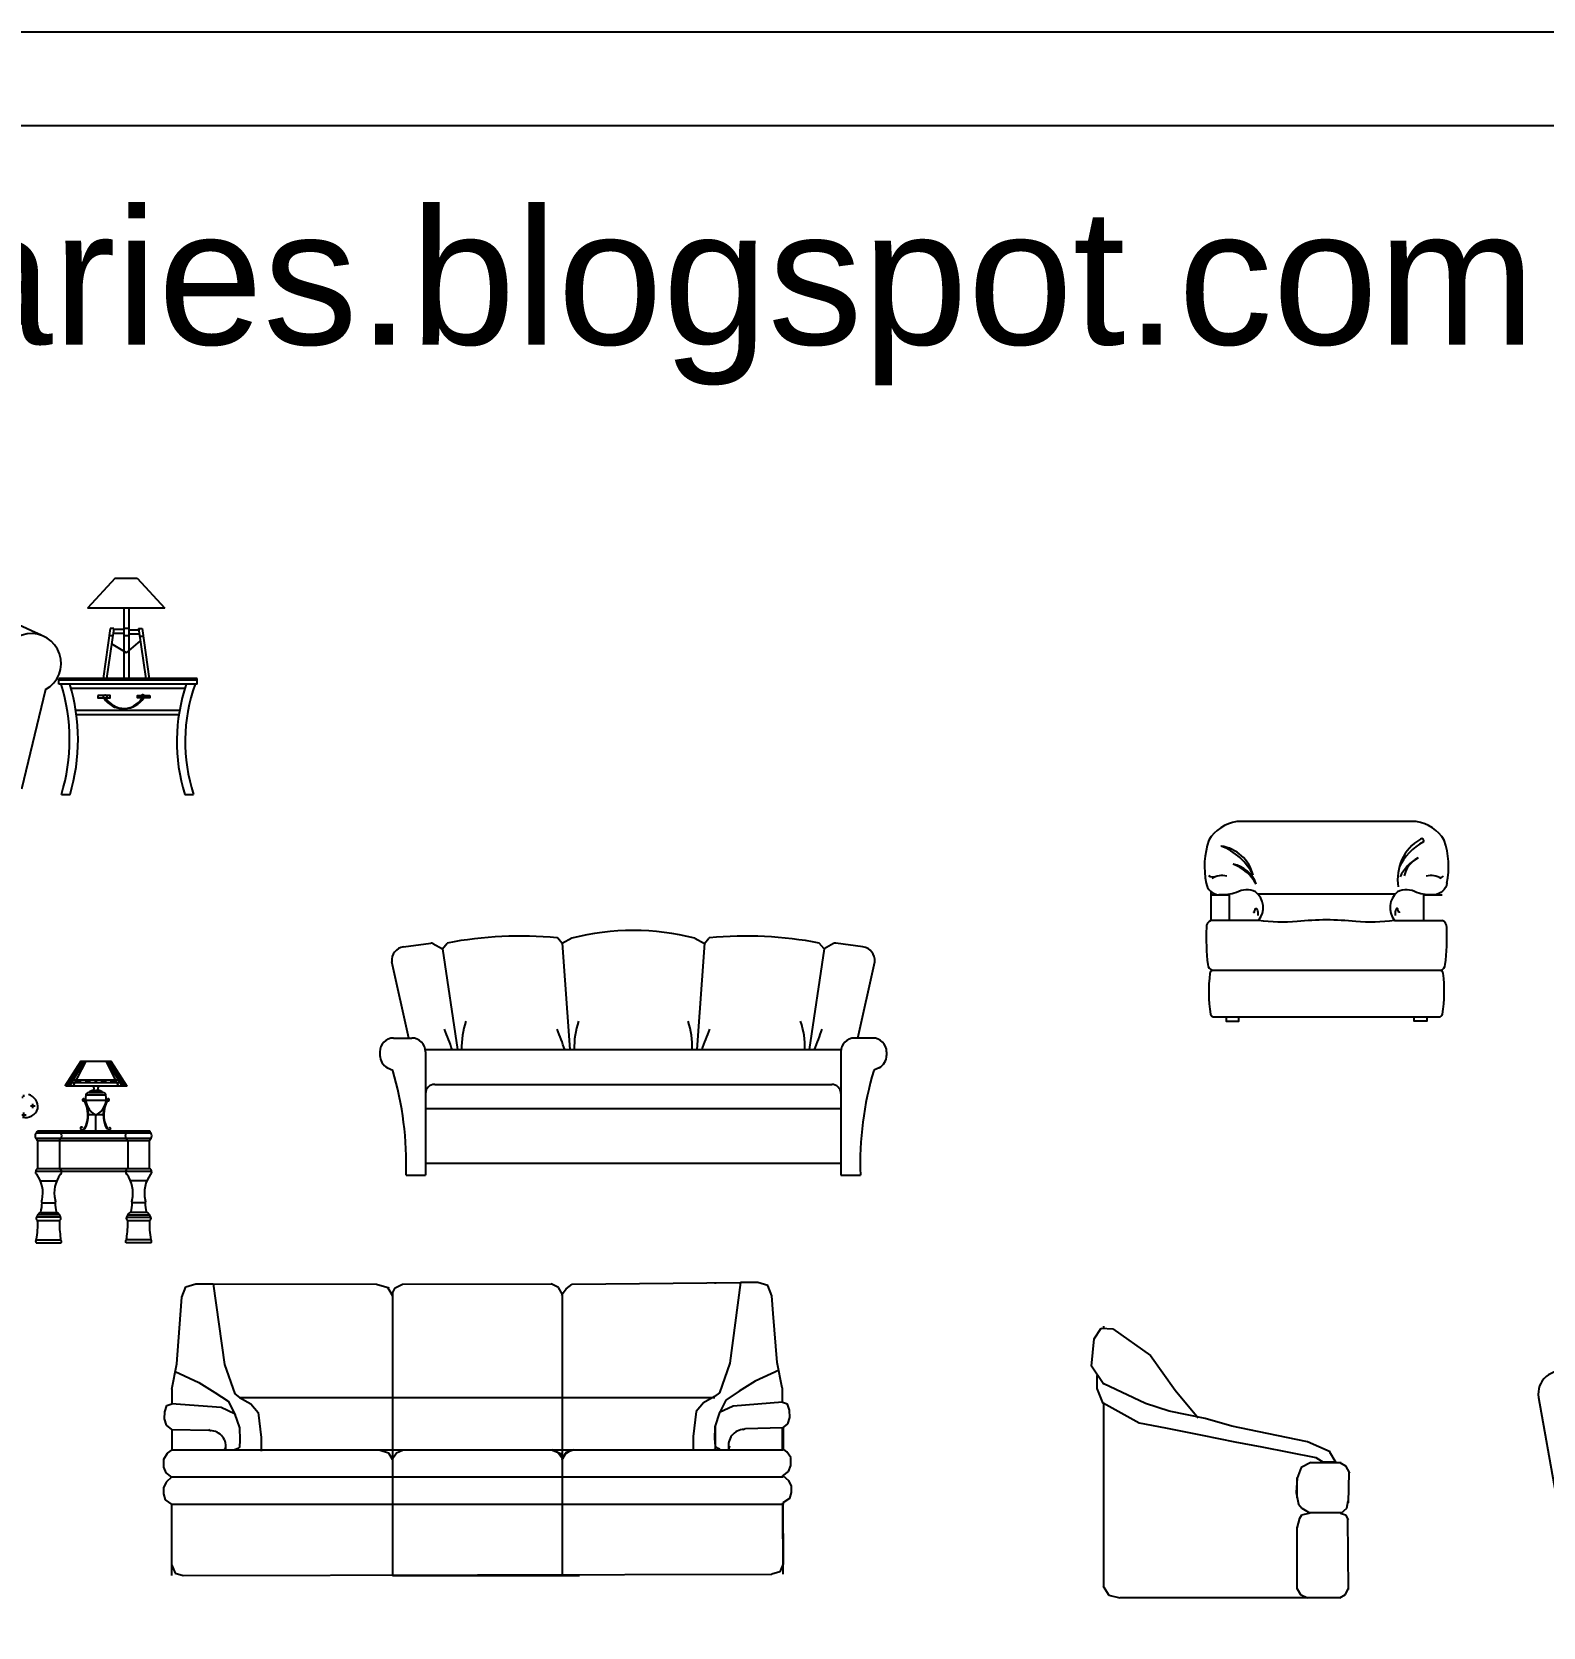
# Model space of a CAD drawing. Header units: inches. Extents: x 11.4 to 53.9, y 10.8 to 35.6.
# Drawn here: x 16.13 to 21.54, y 29.93 to 35.64 of the extents above; entities that cross this region are included whole.
import ezdxf

# ---------------------------------------------------------------- set-up
doc = ezdxf.new("R2010")
doc.units = ezdxf.units.IN
doc.header["$MEASUREMENT"] = 0
for name, color, linetype in [('02', 2, 'Continuous'), ('1', 1, 'Continuous'), ('4', 4, 'Continuous'), ('8', 8, 'Continuous'), ('kadrbm', 4, 'Continuous')]:
    doc.layers.add(name, color=color, linetype=linetype)
doc.styles.add('bmmm', font='swissel.ttf')

# ---------------------------------------------------------------- blocks, each defined once
blk = doc.blocks.new('kadrbm')
at = {"layer": 'kadrbm', "color": 4}
blk.add_lwpolyline([(0, 0), (0, 24.7972), (21, 24.7972), (21, 0), (0, 0)], close=True, dxfattribs=at)
blk.add_lwpolyline([(20.6631, 0.3257), (20.6631, 24.4603), (0.3369, 24.4603), (0.3369, 0.3257), (20.6631, 0.3257)], dxfattribs=at)
at = {"layer": 'kadrbm', "color": 211, "true_color": 0xf674fb, "style": 'bmmm'}
blk.add_text('www.cad-libraries.blogspot.com', height=0.485134, dxfattribs=at).set_placement((0.5726, 23.6772))

msp = doc.modelspace()

# ---------------------------------------------------------------- hatches: boundary and pattern name
at = {"layer": '8'}
h = msp.add_hatch(dxfattribs=at)
h.set_pattern_fill('CROSS', color=256, scale=0.005, style=0)
h.set_pattern_definition([(0, (50.63626, 23.762963), (0.03175, 0.03175), [0.015875, -0.047625]), (90, (50.6442, 23.755026), (-0.03175, 0.03175), [0.015875, -0.047625])])
edge = h.paths.add_edge_path()
edge.add_arc((16.05, 31.6276), 0.2193, 72.4159, 90.6763)
edge.add_arc((16.0314, 31.6481), 0.1967, 99.4837, 129.7739)
edge.add_arc((16.0467, 31.6064), 0.2405, 89.8092, 101.4367)
edge.add_arc((16.1052, 31.8012), 0.047, 257.3, 342.0325)
edge.add_arc((16.1037, 31.7919), 0.0465, 353.1566, 434.2489)
edge.add_arc((16.0947, 31.7963), 0.0409, 253.8798, 270.2476)
edge.add_arc((16.0258, 31.6311), 0.1382, 65.5118, 114.4882)
edge.add_arc((16.0126, 31.6914), 0.0795, 127.3965, 153.8097)
edge.add_arc((15.9111, 31.7476), 0.0368, 222.6514, 324.9979)
edge.add_arc((15.9423, 31.7476), 0.0634, 125.4386, 203.1703)

# ---------------------------------------------------------------- linework, layer by layer
at = {"layer": '02'}
for p, q in [((16.4275, 33.6859), (16.3285, 33.5784)), ((16.4275, 33.6859), (16.5061, 33.6859)), ((16.5061, 33.6859), (16.6051, 33.5784)), ((16.6051, 33.5784), (16.3285, 33.5784)), ((16.4582, 33.5784), (16.4582, 33.3268)), ((16.4764, 33.5784), (16.4764, 33.3268)), ((16.409, 33.5062), (16.3835, 33.3268)), ((16.4218, 33.5062), (16.3962, 33.3268)), ((16.4218, 33.5062), (16.409, 33.5062)), ((16.4582, 33.4882), (16.4192, 33.4882)), ((16.4582, 33.5019), (16.4212, 33.5019)), ((16.4764, 33.5062), (16.4582, 33.5062)), ((16.4764, 33.501), (16.5115, 33.501)), ((16.4764, 33.4873), (16.5134, 33.4873)), ((16.5109, 33.5053), (16.5237, 33.5053)), ((16.5109, 33.5053), (16.5364, 33.3259)), ((16.5237, 33.5053), (16.5492, 33.3259)), ((16.418, 33.4793), (16.4052, 33.4793)), ((16.4673, 33.4181), (16.4139, 33.451)), ((16.4764, 33.4793), (16.4582, 33.4793)), ((16.4673, 33.4181), (16.5172, 33.4612)), ((16.5147, 33.4784), (16.5275, 33.4784)), ((16.2253, 33.3062), (16.2253, 33.3268)), ((16.7213, 33.3268), (16.2253, 33.3268)), ((16.2253, 33.3217), (16.7213, 33.3217)), ((16.7213, 33.3062), (16.7213, 33.3268)), ((16.1778, 33.2878), (16.0917, 32.9308)), ((16.7213, 33.3062), (16.2253, 33.3062)), ((16.6769, 33.2912), (16.2689, 33.2912)), ((16.6576, 33.2118), (16.286, 33.2118)), ((16.6551, 33.1968), (16.2881, 33.1968)), ((17.46, 32.3654), (17.5576, 32.3786)), ((17.5651, 32.3773), (17.5992, 32.3589)), ((17.5992, 32.3589), (17.6166, 32.3792)), ((17.5992, 32.3589), (17.6529, 31.9973)), ((18.0281, 32.378), (18.0122, 32.3965)), ((18.0277, 32.3785), (18.0552, 31.9973)), ((18.0622, 32.3964), (18.0281, 32.378)), ((18.5033, 32.3964), (18.5374, 32.378)), ((18.5379, 32.3785), (18.5103, 31.9973)), ((18.5374, 32.378), (18.5533, 32.3965)), ((18.9664, 32.3589), (18.9126, 31.9973)), ((18.9664, 32.3589), (18.949, 32.3792)), ((19.0005, 32.3773), (18.9664, 32.3589)), ((19.1055, 32.3654), (19.008, 32.3786)), ((17.4785, 32.0388), (17.4177, 32.3113)), ((19.087, 32.0388), (19.1479, 32.3113)), ((17.4245, 32.0388), (17.4897, 32.0388)), ((19.141, 32.0388), (19.0758, 32.0388)), ((16.3044, 31.9562), (16.2471, 31.8663)), ((16.3065, 31.9562), (16.2492, 31.8663)), ((16.3097, 31.9562), (16.2525, 31.8663)), ((16.3126, 31.9562), (16.257, 31.8663)), ((16.3161, 31.9562), (16.2631, 31.8663)), ((16.3214, 31.9562), (16.2753, 31.8663)), ((16.3044, 31.9562), (16.4129, 31.9562)), ((16.3934, 31.9562), (16.4395, 31.8663)), ((16.3987, 31.9562), (16.4517, 31.8663)), ((16.4022, 31.9562), (16.4577, 31.8663)), ((16.405, 31.9562), (16.4623, 31.8663)), ((16.4072, 31.9562), (16.4644, 31.8663)), ((16.4104, 31.9562), (16.4676, 31.8663)), ((16.4114, 31.9562), (16.4688, 31.8661)), ((17.3752, 31.9895), (17.3752, 31.9768)), ((17.539, 31.9973), (19.0265, 31.9973)), ((17.539, 31.9895), (17.539, 31.5473)), ((19.0265, 31.9895), (19.0265, 31.5473)), ((19.1903, 31.9895), (19.1903, 31.9768)), ((16.2615, 31.8888), (16.4559, 31.8888)), ((16.2691, 31.8819), (16.2691, 31.8888)), ((16.3028, 31.8819), (16.3028, 31.8888)), ((16.3365, 31.8819), (16.3365, 31.8888)), ((17.4025, 31.9327), (17.4216, 31.9232)), ((19.163, 31.9327), (19.144, 31.9232)), ((16.2498, 31.8672), (16.4696, 31.8672)), ((16.2557, 31.8798), (16.4616, 31.8798)), ((16.2571, 31.8819), (16.2691, 31.8819)), ((16.2859, 31.8798), (16.2859, 31.8819)), ((16.2859, 31.8819), (16.3028, 31.8819)), ((16.3196, 31.8798), (16.3196, 31.8819)), ((16.3196, 31.8819), (16.3365, 31.8819)), ((16.322, 31.8359), (16.3937, 31.8359)), ((16.3331, 31.8434), (16.3827, 31.8434)), ((16.3426, 31.8493), (16.3579, 31.8492)), ((16.349, 31.8516), (16.3579, 31.8515)), ((16.3533, 31.8798), (16.3533, 31.8819)), ((16.3533, 31.8819), (16.3624, 31.8819)), ((16.3668, 31.8516), (16.3579, 31.8515)), ((16.3731, 31.8493), (16.3579, 31.8492)), ((17.5719, 31.8728), (18.9936, 31.8728)), ((16.3137, 31.8159), (16.3139, 31.8136)), ((16.3184, 31.8161), (16.3975, 31.8161)), ((16.4022, 31.8159), (16.402, 31.8136)), ((17.539, 31.786), (19.0265, 31.786)), ((16.3095, 31.7197), (16.3086, 31.7176)), ((16.3845, 31.7633), (16.3314, 31.7633)), ((16.3568, 31.7631), (16.3568, 31.7085)), ((16.4064, 31.7197), (16.4073, 31.7176)), ((16.5555, 31.6977), (16.1442, 31.6977)), ((16.5555, 31.6787), (16.1442, 31.6787)), ((16.5502, 31.6707), (16.1496, 31.6707)), ((16.1496, 31.5707), (16.1496, 31.6707)), ((16.5499, 31.7057), (16.1499, 31.7057)), ((16.2274, 31.6707), (16.2274, 31.5707)), ((16.4723, 31.6707), (16.4723, 31.5707)), ((16.5502, 31.5707), (16.5502, 31.6707)), ((16.5571, 31.5607), (16.1426, 31.5607)), ((16.5502, 31.5707), (16.1496, 31.5707)), ((17.4693, 31.5473), (17.539, 31.5473)), ((17.539, 31.591), (19.0265, 31.591)), ((19.0265, 31.5473), (19.0962, 31.5473)), ((16.1591, 31.5276), (16.2179, 31.5276)), ((16.5406, 31.5276), (16.4818, 31.5276)), ((16.1653, 31.4489), (16.2117, 31.4489)), ((16.5344, 31.4489), (16.488, 31.4489)), ((16.2315, 31.397), (16.1455, 31.397)), ((16.1494, 31.3857), (16.2276, 31.3857)), ((16.2261, 31.4058), (16.151, 31.4058)), ((16.1606, 31.4145), (16.2164, 31.4145)), ((16.4683, 31.3971), (16.5541, 31.3971)), ((16.4721, 31.3857), (16.5503, 31.3857)), ((16.4737, 31.4058), (16.5488, 31.4058)), ((16.5392, 31.4145), (16.4833, 31.4145)), ((16.1446, 31.3164), (16.2324, 31.3164)), ((16.5551, 31.3164), (16.4673, 31.3164)), ((16.1439, 31.3057), (16.2331, 31.3057)), ((16.5558, 31.3057), (16.4666, 31.3057)), ((16.6663, 31.1101), (16.6802, 31.1473)), ((16.6802, 31.1473), (16.7159, 31.1585)), ((16.7159, 31.1585), (16.778, 31.1585)), ((16.778, 31.1585), (16.8183, 30.87)), ((16.778, 31.1585), (17.3631, 31.1567)), ((17.3631, 31.1567), (17.4084, 31.1439)), ((17.4041, 31.1444), (17.4184, 31.1201)), ((17.4164, 31.1183), (17.4297, 31.1439)), ((17.4297, 31.1439), (17.4563, 31.1567)), ((17.4563, 31.1567), (17.9887, 31.1579)), ((18.0154, 31.1452), (17.9887, 31.1579)), ((18.0289, 31.1197), (18.0154, 31.1452)), ((18.0421, 31.1407), (18.0634, 31.1567)), ((18.0634, 31.1567), (18.6671, 31.1628)), ((18.5763, 31.1594), (18.5763, 31.1585)), ((18.6671, 31.1628), (18.6281, 30.8741)), ((18.7291, 31.1631), (18.6671, 31.1628)), ((18.7648, 31.1521), (18.7291, 31.1631)), ((18.779, 31.1149), (18.7648, 31.1521)), ((16.6616, 31.0468), (16.6663, 31.1101)), ((17.4172, 31.12), (17.419, 31.1151)), ((17.4209, 31.127), (17.4209, 30.1135)), ((18.028, 31.1214), (18.0262, 31.1165)), ((18.0287, 31.1215), (18.0421, 31.1407)), ((18.0287, 31.1215), (18.0287, 31.1215)), ((18.029, 30.1135), (18.029, 31.1219)), ((18.7839, 31.0517), (18.779, 31.1149)), ((16.6477, 30.8719), (16.6616, 31.0468)), ((18.7987, 30.8768), (18.7839, 31.0517)), ((19.9342, 30.9613), (19.959, 30.9999)), ((19.959, 30.9999), (20.0011, 30.9969)), ((20.0011, 30.9969), (20.1349, 30.9018)), ((19.9243, 30.8632), (19.9342, 30.9613)), ((16.6303, 30.7805), (16.6477, 30.8719)), ((16.8183, 30.87), (16.8555, 30.7639)), ((18.6281, 30.8741), (18.5913, 30.7679)), ((18.8164, 30.7855), (18.7987, 30.8768)), ((19.9689, 30.7977), (19.9243, 30.8632)), ((20.1349, 30.9018), (20.2241, 30.7769)), ((16.6415, 30.8439), (16.7268, 30.8048)), ((16.7268, 30.8048), (16.7842, 30.7695)), ((18.7199, 30.8094), (18.6627, 30.7738)), ((18.805, 30.8489), (18.7199, 30.8094)), ((19.9441, 30.7829), (19.9441, 30.8304)), ((20.1176, 30.7294), (19.9689, 30.8007)), ((16.6303, 30.7805), (16.6303, 30.7295)), ((16.7842, 30.7695), (16.8323, 30.7378)), ((16.8555, 30.7639), (16.8726, 30.7509)), ((16.8726, 30.7509), (18.5753, 30.7509)), ((16.8726, 30.7509), (16.9129, 30.7286)), ((16.8736, 30.7509), (16.8736, 30.7503)), ((18.5743, 30.7548), (18.5342, 30.7323)), ((18.5733, 30.7548), (18.5733, 30.7542)), ((18.5913, 30.7679), (18.5743, 30.7548)), ((18.6147, 30.7419), (18.5901, 30.6934)), ((18.6627, 30.7738), (18.6147, 30.7419)), ((18.8164, 30.7855), (18.8167, 30.7345)), ((19.9664, 30.7294), (19.9441, 30.7829)), ((20.2241, 30.7769), (20.3059, 30.6788)), ((16.6041, 30.6743), (16.6052, 30.7002)), ((16.6052, 30.7002), (16.6116, 30.7222)), ((16.6116, 30.7222), (16.63, 30.7286)), ((16.6198, 30.7248), (16.6198, 30.725)), ((16.6294, 30.7296), (16.8068, 30.716)), ((16.8068, 30.716), (16.855, 30.6939)), ((16.8323, 30.7378), (16.8571, 30.6895)), ((16.855, 30.6939), (16.8725, 30.6422)), ((16.9129, 30.7286), (16.9389, 30.6974)), ((16.9389, 30.6974), (16.95, 30.6081)), ((18.5083, 30.701), (18.4975, 30.6117)), ((18.5342, 30.7323), (18.5083, 30.701)), ((18.5921, 30.6978), (18.5749, 30.6461)), ((18.6403, 30.7202), (18.5921, 30.6978)), ((18.8176, 30.7346), (18.6403, 30.7202)), ((18.8354, 30.7273), (18.817, 30.7337)), ((18.8273, 30.7299), (18.8272, 30.7301)), ((18.842, 30.7053), (18.8354, 30.7273)), ((18.8432, 30.6794), (18.842, 30.7053)), ((19.9664, 30.7323), (20.0953, 30.661)), ((20.2018, 30.7026), (20.1176, 30.7294)), ((20.3307, 30.6758), (20.2018, 30.7026)), ((16.6106, 30.6523), (16.6041, 30.6743)), ((16.63, 30.6368), (16.6106, 30.6523)), ((16.6299, 30.637), (16.763, 30.6341)), ((16.6303, 30.637), (16.6303, 30.5635)), ((16.7699, 30.6311), (16.7627, 30.636)), ((16.8725, 30.6422), (16.8736, 30.5991)), ((18.5749, 30.6461), (18.574, 30.603)), ((18.5763, 30.6501), (18.5763, 30.5635)), ((18.6776, 30.6355), (18.6847, 30.6404)), ((18.8176, 30.642), (18.6844, 30.6385)), ((18.8171, 30.642), (18.8174, 30.5685)), ((18.8174, 30.5685), (18.8171, 30.6415)), ((18.8175, 30.6418), (18.8368, 30.6574)), ((18.8368, 30.6574), (18.8432, 30.6794)), ((20.0953, 30.661), (20.1894, 30.6431)), ((20.0953, 30.661), (20.0953, 30.661)), ((20.1894, 30.6431), (20.3208, 30.6164)), ((20.4273, 30.6491), (20.3307, 30.6758)), ((20.5537, 30.6223), (20.4273, 30.6491)), ((16.8181, 30.572), (16.8253, 30.5634)), ((16.8725, 30.5732), (16.8673, 30.5683)), ((16.8734, 30.6), (16.8718, 30.5727)), ((16.95, 30.6081), (16.95, 30.5591)), ((18.4975, 30.6117), (18.4978, 30.5626)), ((18.5742, 30.6039), (18.5759, 30.5766)), ((18.5753, 30.5771), (18.5804, 30.5722)), ((18.5804, 30.5722), (18.5927, 30.5674)), ((18.6296, 30.5762), (18.6225, 30.5675)), ((20.3208, 30.6164), (20.4372, 30.5926)), ((20.4372, 30.5926), (20.5338, 30.5748)), ((20.5338, 30.5748), (20.7271, 30.5361)), ((20.6974, 30.5926), (20.5537, 30.6223)), ((20.7791, 30.5569), (20.6974, 30.5926)), ((16.6009, 30.5306), (16.6149, 30.5513)), ((16.6009, 30.5022), (16.6009, 30.5306)), ((16.6149, 30.5513), (16.631, 30.5643)), ((16.6303, 30.5635), (18.8195, 30.5635)), ((16.8673, 30.5683), (16.855, 30.5634)), ((16.8745, 30.5635), (16.8745, 30.5621)), ((17.3764, 30.5624), (17.4057, 30.5528)), ((17.4057, 30.5528), (17.419, 30.5305)), ((17.419, 30.5305), (17.435, 30.5528)), ((17.435, 30.5528), (17.4563, 30.5624)), ((18.0128, 30.5542), (17.9915, 30.5637)), ((17.9941, 30.5624), (18.0261, 30.5497)), ((18.0289, 30.5319), (18.0128, 30.5542)), ((18.0261, 30.5497), (18.0287, 30.5273)), ((18.0287, 30.5273), (18.0394, 30.5497)), ((18.0421, 30.5543), (18.0289, 30.5319)), ((18.0394, 30.5497), (18.0607, 30.5624)), ((18.0713, 30.564), (18.0421, 30.5543)), ((18.5733, 30.5674), (18.5733, 30.566)), ((18.8329, 30.5564), (18.8167, 30.5693)), ((18.8471, 30.5358), (18.8329, 30.5564)), ((18.8472, 30.5073), (18.8471, 30.5358)), ((20.7098, 30.5183), (20.6751, 30.5004)), ((20.7073, 30.5183), (20.8188, 30.5183)), ((20.7271, 30.5361), (20.7568, 30.5183)), ((20.7535, 30.5203), (20.7978, 30.5203)), ((20.7568, 30.5183), (20.7607, 30.5203)), ((20.7767, 30.5569), (20.799, 30.5183)), ((20.7791, 30.5526), (20.7791, 30.5569)), ((20.8138, 30.5183), (20.8337, 30.5064)), ((16.6095, 30.4815), (16.6009, 30.5022)), ((16.6299, 30.4671), (16.6093, 30.4483)), ((16.63, 30.4659), (16.6095, 30.4815)), ((18.8195, 30.4662), (16.6303, 30.4662)), ((18.8179, 30.4662), (18.8179, 30.4712)), ((18.8182, 30.471), (18.8387, 30.4866)), ((18.8183, 30.4722), (18.839, 30.4534)), ((18.8387, 30.4866), (18.8472, 30.5073)), ((20.6602, 30.4618), (20.6577, 30.4112)), ((20.6751, 30.5004), (20.6602, 30.4618)), ((20.6612, 30.3916), (20.6612, 30.4645)), ((20.8337, 30.5064), (20.8485, 30.4796)), ((20.8453, 30.4831), (20.8436, 30.3745)), ((16.6093, 30.4483), (16.5996, 30.4279)), ((16.5996, 30.4279), (16.5996, 30.4062)), ((16.5996, 30.4062), (16.6057, 30.3844)), ((18.839, 30.4534), (18.8488, 30.4331)), ((18.8489, 30.4113), (18.8429, 30.3895)), ((18.8488, 30.4331), (18.8489, 30.4113)), ((20.6577, 30.4112), (20.6652, 30.3696)), ((16.6057, 30.3844), (16.6299, 30.3684)), ((16.6303, 30.3689), (18.8195, 30.3689)), ((18.8183, 30.3739), (18.8181, 30.3689)), ((18.8183, 30.3739), (18.8193, 30.1558)), ((18.8195, 30.1185), (18.8184, 30.3689)), ((18.8429, 30.3895), (18.8188, 30.3734)), ((20.6652, 30.3696), (20.6776, 30.3547)), ((20.6776, 30.3547), (20.7073, 30.3369)), ((20.8188, 30.3369), (20.8386, 30.3547)), ((20.8386, 30.3547), (20.8436, 30.3815)), ((20.6602, 30.2834), (20.6701, 30.3191)), ((20.6612, 30.0646), (20.6612, 30.2871)), ((20.6701, 30.3191), (20.6776, 30.331)), ((20.6776, 30.331), (20.7023, 30.3369)), ((20.8199, 30.3379), (20.7057, 30.3379)), ((20.8163, 30.3369), (20.8337, 30.331)), ((20.8337, 30.331), (20.8436, 30.3131)), ((20.8411, 30.3161), (20.8436, 30.0634)), ((16.6303, 30.1508), (16.6416, 30.1215)), ((16.6416, 30.1215), (16.6707, 30.1135)), ((16.6707, 30.1135), (18.7792, 30.1183)), ((17.4209, 30.1135), (18.0898, 30.1135)), ((18.8082, 30.1265), (18.7792, 30.1183)), ((18.8193, 30.1558), (18.8082, 30.1265)), ((19.9664, 30.0753), (19.9863, 30.0426)), ((20.6602, 30.0664), (20.6726, 30.0455)), ((20.8337, 30.0455), (20.8436, 30.0664)), ((19.9863, 30.0426), (20.0259, 30.0337)), ((20.6726, 30.0455), (20.6974, 30.0337)), ((20.8138, 30.0337), (20.8337, 30.0455))]:
    msp.add_line(p, q, dxfattribs=at)
for points in [[(16.3651, 33.2659), (16.3651, 33.2579), (16.4095, 33.2579), (16.4095, 33.2659)], [(16.5513, 33.2659), (16.5513, 33.2579), (16.5069, 33.2579), (16.5069, 33.2659)]]:
    msp.add_lwpolyline(points, close=True, dxfattribs=at)
for points in [[(16.2343, 32.9115), (16.2656, 32.9115)], [(16.6762, 32.9115), (16.7076, 32.9115)], [(19.968, 30.9993), (19.968, 31.0068)], [(19.968, 30.0727), (19.968, 30.7315)], [(18.8195, 30.6434), (18.8195, 30.5635)], [(18.8174, 30.5685), (18.8174, 30.5687)], [(18.8195, 30.4719), (18.8195, 30.4662)], [(16.6303, 30.1135), (16.6303, 30.3689)], [(18.8195, 30.1185), (18.8183, 30.3739)], [(18.8195, 30.3739), (18.8195, 30.3689)], [(20.8141, 30.0338), (20.0252, 30.0338)]]:
    msp.add_lwpolyline(points, dxfattribs=at)
for points in [[(16.3689, 31.8663, 0.414467), (16.3662, 31.8516, 0.414467)], [(16.1476, 31.6731, 0.240861), (16.1442, 31.6787, -0.308746), (16.1442, 31.6977, 0.326735), (16.1478, 31.7037, -0.287623), (16.1499, 31.7057)], [(16.2294, 31.6731, -0.240861), (16.2328, 31.6787, 0.308746), (16.2328, 31.6977, -0.326735), (16.2292, 31.7037, 0.287623), (16.2272, 31.7057)], [(16.2294, 31.6733, -0.31391), (16.2274, 31.6707)], [(16.4703, 31.6731, 0.240861), (16.467, 31.6787, -0.308746), (16.467, 31.6977, 0.326735), (16.4705, 31.7037, -0.287623), (16.4726, 31.7057)], [(16.4703, 31.6733, 0.31391), (16.4723, 31.6707)], [(16.5521, 31.6731, -0.240861), (16.5555, 31.6787, 0.308746), (16.5555, 31.6977, -0.326735), (16.552, 31.7037, 0.287623), (16.5499, 31.7057)], [(16.2331, 31.3057, 0.409287), (16.2324, 31.3164, -0.004529), (16.2315, 31.3212)], [(16.4666, 31.3057, -0.409287), (16.4673, 31.3164, 0.004529), (16.4682, 31.3212)]]:
    msp.add_lwpolyline(points, format="xyb", dxfattribs=at)
for centre in [(16.3911, 33.2618), (16.5264, 33.2627)]:
    msp.add_circle(centre, 0.00618, dxfattribs=at)
for centre, radius, start, end in [((15.045, 31.1042), 2.6268, 64.8441, 90.6862), ((16.127, 33.3813), 0.1064, 298.5311, 177.8428), ((15.6061, 33.107), 0.6579, 342.7106, 17.622), ((15.6061, 33.107), 0.6879, 343.4867, 16.8301), ((16.4552, 33.2983), 0.0797, 211.2095, 328.7905), ((16.461, 33.2992), 0.0797, 211.2095, 328.7905), ((17.2904, 33.1002), 0.6426, 161.3019, 197.0783), ((17.2904, 33.1002), 0.6126, 160.3496, 197.9423), ((17.8788, 31.0088), 1.3953, 84.6258, 100.8346), ((18.2828, 31.5359), 0.8882, 75.6239, 104.3761), ((18.6867, 31.0088), 1.3953, 79.1654, 95.3742), ((17.4667, 32.3165), 0.0493, 97.7448, 186.1235), ((17.5592, 32.3664), 0.0123, 61.7154, 97.7448), ((18.0091, 32.3938), 0.00411, 40.6204, 84.6258), ((18.5564, 32.3938), 0.00411, 95.3742, 139.3796), ((19.0063, 32.3664), 0.0123, 82.2552, 118.2846), ((19.0988, 32.3165), 0.0493, 353.8765, 82.2552), ((15.486, 31.2272), 2.2822, 19.7199, 21.6734), ((17.9628, 32.0049), 0.2949, 161.3964, 181.4855), ((15.8893, 31.2272), 2.2822, 19.7199, 21.6734), ((18.3661, 32.0049), 0.2949, 161.3964, 181.4855), ((18.1994, 32.0049), 0.2949, 358.5145, 18.6036), ((20.6762, 31.2272), 2.2822, 158.3266, 160.2801), ((18.6028, 32.0049), 0.2949, 358.5145, 18.6036), ((21.0796, 31.2272), 2.2822, 158.3266, 160.2801), ((17.4245, 31.9895), 0.0493, 90, 180), ((17.4897, 31.9895), 0.0493, 0, 90), ((19.0758, 31.9895), 0.0493, 90, 180), ((19.141, 31.9895), 0.0493, 0, 90), ((17.4245, 31.9768), 0.0493, 180, 243.4504), ((19.141, 31.9768), 0.0493, 296.5496, 0), ((16.2547, 31.5839), 1.2152, 358.2712, 16.2108), ((20.3108, 31.5839), 1.2152, 163.7892, 181.7288), ((16.1037, 31.7919), 0.0465, 353.1566, 74.2489), ((16.3895, 31.8235), 0.0687, 169.9962, 242.6044), ((16.3333, 31.8311), 0.0123, 90.9754, 159.1082), ((16.3426, 31.8387), 0.0107, 90, 153.8109), ((16.3483, 31.8434), 0.00818, 85.2699, 133.6097), ((16.3409, 31.8576), 0.0106, 325.6014, 55.651), ((16.3263, 31.8235), 0.0687, 297.3956, 10.0038), ((16.3675, 31.8434), 0.00818, 46.3903, 94.7301), ((16.3731, 31.8387), 0.0107, 26.1891, 90), ((16.3825, 31.8311), 0.0123, 20.8918, 89.0246), ((17.5719, 31.84), 0.0329, 90, 180), ((18.9936, 31.84), 0.0329, 0, 90), ((16.1052, 31.8012), 0.047, 257.3, 342.0325), ((16.3135, 31.8173), 0.0037, 32.0735, 275.454), ((16.3135, 31.8173), 0.00145, 32.0735, 275.454), ((16.2243, 31.7641), 0.1053, 331.461, 30.8136), ((16.2202, 31.764), 0.1112, 332.3858, 29.8079), ((16.4957, 31.764), 0.1112, 150.1921, 207.6142), ((16.4916, 31.7641), 0.1053, 149.1864, 208.539), ((16.4024, 31.8173), 0.0037, 264.546, 147.9265), ((16.4024, 31.8173), 0.00145, 264.546, 147.9265), ((16.3075, 31.715), 0.00509, 66.2695, 227.016), ((16.3108, 31.7185), 0.00765, 226.9126, 322.2806), ((16.4051, 31.7185), 0.00765, 217.7194, 313.0874), ((16.4084, 31.715), 0.00285, 312.984, 113.7305), ((16.1504, 31.6734), 0.00284, 182.7618, 252.4722), ((16.5493, 31.6734), 0.00284, 287.5278, 357.2382), ((16.1486, 31.5574), 0.00686, 150.9844, 247.5593), ((16.1511, 31.5622), 0.0086, 99.939, 190.2048), ((16.0523, 31.4831), 0.1157, 347.8568, 35.9542), ((16.3247, 31.4831), 0.1157, 144.2464, 192.1432), ((16.226, 31.5622), 0.0086, 349.7952, 80.061), ((16.2284, 31.5574), 0.00686, 292.4407, 29.0156), ((16.4738, 31.5622), 0.0086, 99.939, 190.2048), ((16.4744, 31.558), 0.00916, 163.1679, 233.3184), ((16.3751, 31.4831), 0.1157, 347.8568, 35.7536), ((16.6474, 31.4831), 0.1157, 144.0458, 192.1432), ((16.5487, 31.5622), 0.0086, 349.7952, 80.061), ((16.5511, 31.5574), 0.00686, 292.4407, 29.0156), ((16.0284, 31.4503), 0.1369, 344.8385, 359.4383), ((16.169, 31.4538), 0.00613, 126.2312, 232.6726), ((16.208, 31.4538), 0.00613, 307.3274, 53.7688), ((16.3486, 31.4503), 0.1369, 180.5617, 195.1615), ((16.3511, 31.4503), 0.1369, 344.8385, 359.4383), ((16.4918, 31.4538), 0.00613, 126.2312, 232.6726), ((16.5307, 31.4538), 0.00613, 307.3274, 53.7688), ((16.6713, 31.4503), 0.1369, 180.5617, 195.1615), ((16.1515, 31.3927), 0.00735, 143.3767, 253.333), ((15.8823, 31.3693), 0.2676, 348.6082, 3.5152), ((16.1555, 31.397), 0.00992, 117.3364, 179.2458), ((16.1636, 31.4014), 0.0134, 103.1108, 161.0056), ((16.212, 31.3988), 0.0163, 25.1788, 74.1409), ((16.2215, 31.397), 0.00992, 0.7542, 62.6636), ((16.2255, 31.3927), 0.00735, 286.667, 36.6233), ((16.6348, 31.3776), 0.4073, 178.8693, 187.9694), ((16.4742, 31.3927), 0.00735, 143.3767, 253.333), ((16.0649, 31.3776), 0.4073, 352.0306, 1.1307), ((16.4782, 31.397), 0.00992, 117.3364, 179.2458), ((16.4877, 31.3988), 0.0163, 105.8591, 154.8212), ((16.5361, 31.4014), 0.0134, 18.9944, 76.8892), ((16.5442, 31.397), 0.00992, 0.7542, 62.6636), ((16.8174, 31.3693), 0.2676, 176.4848, 191.3918), ((16.5482, 31.3927), 0.00735, 286.667, 36.6233), ((16.1497, 31.3107), 0.00767, 131.6108, 220.6454), ((16.55, 31.3107), 0.00767, 319.3546, 48.3892), ((16.7665, 30.5755), 0.0572, 347.9294, 88.2763), ((18.6812, 30.5799), 0.0572, 91.9867, 192.3335)]:
    msp.add_arc(centre, radius, start, end, dxfattribs=at)
at = {"layer": '1'}
for p, q in [((16.3793, 31.8819), (16.3793, 31.8888)), ((16.413, 31.8819), (16.413, 31.8888)), ((16.4467, 31.8819), (16.4467, 31.8888)), ((16.3624, 31.8798), (16.3624, 31.8819)), ((16.3961, 31.8819), (16.3793, 31.8819)), ((16.3961, 31.8798), (16.3961, 31.8819)), ((16.4298, 31.8819), (16.413, 31.8819)), ((16.4298, 31.8798), (16.4298, 31.8819)), ((16.4603, 31.8819), (16.4467, 31.8819))]:
    msp.add_line(p, q, dxfattribs=at)
at = {"layer": '4'}
for p, q in [((20.4444, 32.8144), (20.4444, 32.8144)), ((20.52, 32.555), (21.0121, 32.555)), ((20.5227, 32.4601), (20.352, 32.4601)), ((21.0093, 32.4601), (21.18, 32.4601)), ((21.1747, 32.2813), (20.3573, 32.2813))]:
    msp.add_line(p, q, dxfattribs=at)
for points in [[(21.1973, 32.594, 0.1307), (21.1878, 32.7476, 0.218767), (21.0876, 32.8144), (20.4444, 32.8144, 0.218767), (20.3442, 32.7476, 0.1307), (20.3347, 32.594, 0.34169), (20.38, 32.5518)], [(21.1973, 32.594, -0.34169), (21.152, 32.5518, -0.114283), (21.0887, 32.5604, 0.236136), (21.0203, 32.5627, 0.414018), (21.0093, 32.4601, -0.061345), (20.8708, 32.4566, 0.014952), (20.766, 32.4624, 0.014952), (20.6613, 32.4566, -0.061345), (20.5227, 32.4601, 0.414018), (20.5118, 32.5627, 0.236136), (20.4433, 32.5604, -0.114283), (20.38, 32.5518, -0.15366)], [(20.352, 32.5635), (20.352, 32.4601, 0.319387), (20.3356, 32.4347, 0.039628), (20.3407, 32.3018, 0.282923), (20.3573, 32.2813, 0.207434), (20.3483, 32.2707, 0.071071), (20.3505, 32.1246, 0.361652), (20.3642, 32.1146), (21.1678, 32.1146, 0.361652), (21.1815, 32.1246, 0.071071), (21.1838, 32.2707, 0.207434), (21.1747, 32.2813, 0.282923), (21.1914, 32.3018, 0.039628), (21.1964, 32.4347, 0.319387), (21.18, 32.4601, -0.319387)], [(20.504, 32.4911, 0.745241), (20.5075, 32.4898, 0.012071), (20.5109, 32.5015, -0.556252), (20.5166, 32.501, -0.154861), (20.5197, 32.4783, -0.994314)], [(21.028, 32.4911, -0.745241), (21.0246, 32.4898, -0.012071), (21.0211, 32.5015, 0.556252), (21.0154, 32.501, 0.154861), (21.0124, 32.4783, 0.994314)], [(21.7353, 30.4835), (21.6832, 30.779, 1), (21.5256, 30.7512), (21.5857, 30.4102)]]:
    msp.add_lwpolyline(points, format="xyb", dxfattribs=at)
for points in [[(20.352, 32.5513), (20.4178, 32.5513), (20.4178, 32.4601)], [(21.1143, 32.4601), (21.1143, 32.5513), (21.18, 32.5513)], [(20.4067, 32.1146), (20.4067, 32.0993), (20.4517, 32.0993), (20.4517, 32.1146)], [(21.1253, 32.1146), (21.1253, 32.0993), (21.0803, 32.0993), (21.0803, 32.1146)]]:
    msp.add_lwpolyline(points, dxfattribs=at)
for centre, radius, start, end in [((21.1874, 32.6081), 0.1667, 120.7894, 189.6121), ((21.1071, 32.746), 0.00725, 323.8586, 133.1138), ((20.3685, 32.5893), 0.1385, 13.8414, 81.924), ((20.3131, 32.5279), 0.2121, 26.448, 69.3175), ((21.2143, 32.559), 0.209, 119.029, 154.3347), ((20.4108, 32.5541), 0.1096, 19.1276, 78.8063), ((20.3717, 32.5091), 0.1641, 29.5502, 68.3837), ((21.162, 32.5542), 0.1463, 117.524, 155.0771), ((21.136, 32.5999), 0.0939, 116.3083, 167.5085), ((20.3608, 32.6481), 0.0322, 238.0151, 281.2618), ((20.3915, 32.5546), 0.0666, 74.928, 123.2156), ((21.1405, 32.5546), 0.0666, 56.7844, 105.072), ((21.1745, 32.6247), 0.0114, 237.5794, 331.9678)]:
    msp.add_arc(centre, radius, start, end, dxfattribs=at)

# ---------------------------------------------------------------- block references
at = {"layer": 'kadrbm'}
msp.add_blockref('kadrbm', (11.376, 10.8457), dxfattribs=at)

doc.saveas('drawing.dxf')
